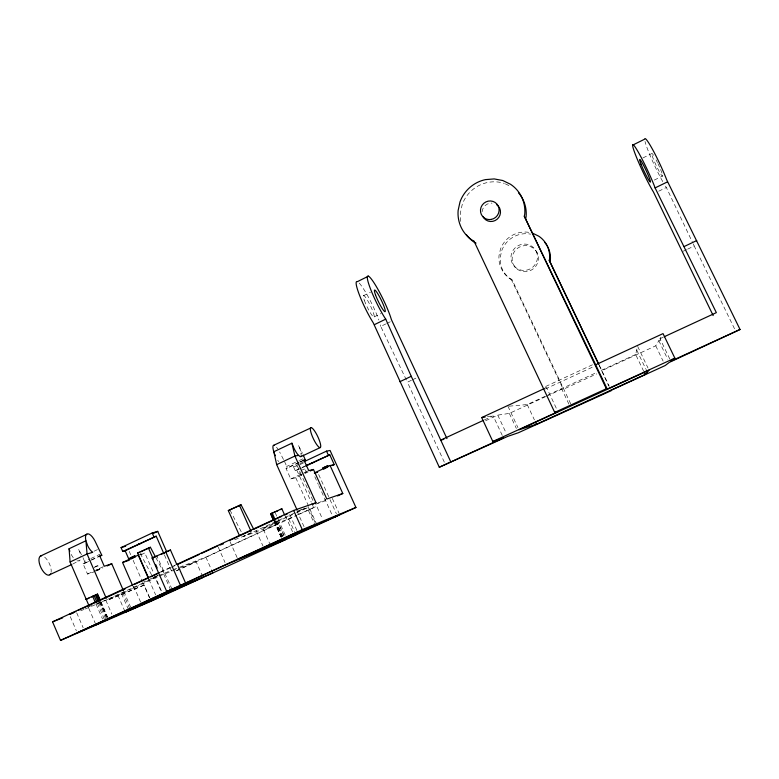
<?xml version="1.0" encoding="UTF-8"?>
<svg xmlns="http://www.w3.org/2000/svg" width="779" height="779" viewBox="0 0 779 779"><rect width="100%" height="100%" fill="white"/><g stroke="black" fill="none" stroke-linecap="round" stroke-linejoin="round"><path stroke-width="0.58" stroke-dasharray="3.9 2.92" d="M643.707 371.32L635.645 354.494L637.592 346.275L648.021 368.029M635.645 354.494L601.135 370.434L601.524 370.843L655.752 345.798L658.8 340.686L663.153 338.68M669.794 359.041L659.998 338.699L661.819 335.642M72.817 564.025L80.218 559.974M302.106 474.255C300.382 476.125 298.045 471.431 300.032 470.964M304.813 473.028C307.9 472.522 304.716 467.137 302.671 470.049M300.743 474.732L301.522 474.275M96.45 570.423C102.555 569.712 98.544 562.808 94.444 567.472M363.404 295.728L370.463 292.252M642.879 157.942L652.004 153.444M374.163 316.917L381.213 313.47M654.272 180.085L662.364 176.132M406.356 380.006L380.746 326.401L385.741 323.976M386.735 323.489L390.727 321.552M658.703 191.215L666.357 187.486L692.677 242.756M91.357 605.536L88.251 607.045L91.523 605.76M94.259 567.316L98.621 565.476M411.419 380.288L407.407 382.197L445.052 463.739M412.422 379.811L416.424 377.912M683.251 251.218L686.542 249.66M687.643 249.134L694.225 246.008L734.957 329.653M93.957 551.269L99.147 548.815M300.236 454.069L302.34 453.076L298.299 445.179A10.984 2.61 64.7 0 1 301.054 452.58L301.385 454.478M95.262 571.494L87.521 574.055L83.061 563.743L85.174 563.09L84.619 561.445L89.819 559.01M90.851 558.524L100.209 554.122M298.932 462.658L287.383 468.091L286.73 466.426L298.279 460.993M299.331 460.496L303.528 458.529M83.061 563.743L90.364 560.315M91.406 559.828L99.751 555.904M301.668 474.995L295.777 477.751L290.791 478.988L286.02 468.383L298.669 462.434M299.72 461.937L303.937 459.961M85.174 563.09L90.374 560.656M91.406 560.169L99.722 556.255M299.983 462.171L303.138 460.691M301.239 468.208L295.231 470.623L293.449 466.66L298.776 464.157M299.847 463.651L303.05 462.151M293.449 466.66L297.286 465.861L303.839 462.784M295.231 470.623L300.733 468.043M301.833 467.536L305.134 465.988M302.33 467.692L304.511 466.67M87.521 574.055L92.75 571.611M93.792 571.124L103.198 566.722M290.791 478.988L303.459 473.057M304.521 472.571L308.737 470.594M96.353 570.978L102.945 567.901M304.891 473.486L308.104 471.986M140.697 554.911L144.845 552.983L153.901 573.695M592.478 364.776L543.946 387.27L546.556 387.543L556.888 409.472M545.31 388.994L593.647 366.617M484.411 419.9L493.146 415.859L502.387 435.665M659.998 338.699L663.25 337.19M485.609 420.748L497.762 415.129L509.33 413.406L545.417 396.745M160.523 571.961L172.636 566.314M173.678 565.836L176.784 564.395M160.61 572.312L170.494 567.745M171.584 567.239L174.886 565.72M509.154 406.18L527.217 404.564L596.772 372.45M546.507 396.238L561.825 389.169L563.246 389.315L596.675 373.891M157.942 575.652L143.755 581.777M241.354 537.15L251.539 532.447M301.59 509.398L297.627 511.228L300.314 510.284M140.201 553.382L153.278 578.106L157.592 576.119M158.663 575.623L171.955 570.101M95.885 604.046L105.798 600.161L155.04 577.434L161.662 592.556M283.916 535.222L278.678 523.527L243.642 536.4L300.11 510.479M305.134 508.151L301.21 509.972L307.257 507.84L315.057 525.163M85.154 609.003L121.485 593.569L158.283 576.587M159.364 576.08L179.326 568.057M270.586 545.524L262.893 528.318L295.348 513.332M296.439 512.835L306.176 508.346M144.173 585.087L107.668 600.132L144.173 585.087L149.714 597.795M317.774 503.185L325.817 499.475M176.531 570.617L196.084 561.601L202.569 576.324M173.094 569.673L205.86 557.102L278.678 523.527M262.893 528.318L288.736 518.892L296.312 515.396M297.393 514.9L315.738 506.662L294.89 516.273M176.405 570.89L293.8 516.779M96.245 570.247L100.033 568.709M302.651 469.737L304.667 468.987M304.803 472.765L306.157 472.288M80.656 610.775L84.025 609.441M153.278 578.106L155.04 577.434M180.446 567.628L196.084 561.601M154.495 576.801L157.864 575.506M300.061 471.188L299.35 471.431M234.674 539.691L240.341 537.617M325.69 500.654L315.768 504.11L322.574 519.194M138.273 555.125L144.845 552.983M79.409 560.929L76.897 560.88M286.02 468.383L287.383 468.091M487.42 416.716L493.146 415.859M560.792 389.062L561.825 389.169L568.982 404.32M505.357 183.883L510.235 186.239M570.725 403.863L512.222 280.07L509.661 278.191A25.61 24.986 -37.3 0 1 499.008 255.648L500.43 249.212A25.61 24.986 -37.3 0 1 529.701 232.483M512.222 280.07L510.839 279.388A25.347 24.743 -37 0 1 500.293 257.07L501.705 250.702A25.347 24.743 -37 0 1 530.674 234.148M504.802 273.857L506.029 275.094M514.043 265.941L515.182 267.265M665.451 186.171L666.357 187.486M536.234 251.393A13.379 13.058 -37.3 0 1 523.069 270.401A13.379 13.058 -37.3 0 1 513.342 249.952A13.379 13.058 -37.3 0 1 536.234 251.393L537.15 252.863A13.243 12.931 -37 0 1 524.111 271.686A13.243 12.931 -37 0 1 514.491 251.442A13.243 12.931 -37 0 1 537.15 252.863M81.532 554.765L78.494 549.117A10.575 4.44 65 0 1 80.685 556.459M155.858 557.618L164.048 573.14M229.99 510.089L241.461 532.193M283.498 459.513L280.469 453.612A10.955 2.765 64.8 0 0 279.612 451.937M658.8 340.686L667.691 359.148M655.752 345.798L663.124 361.135M636.706 350.014L645.801 368.983M693.193 243.846L694.225 246.008M599.382 365.497L609.256 386.238M598.934 364.806L608.769 386.063M511.053 278.882L563.246 389.315M527.217 404.564L534.404 419.881M507.957 406.287L517.967 427.671M509.33 413.406L516.36 428.45M497.762 415.129L506.204 433.202M332.302 498.346L339.196 513.565M318.65 474.508L329.488 498.463M329.984 499.553L336.382 513.712M314.823 476.719L318.319 484.45M318.815 485.551L332.292 515.377M297.286 465.861L313.246 501.15M296.867 470.253L311.181 501.997M311.668 503.078L313.625 507.421M295.777 477.751L316.81 524.433M308.075 506.798L315.047 522.251M284.51 461.48L286.73 466.426M296.867 510.712L304.122 526.857M289.749 514.471L297.159 530.986M288.736 518.892L294.472 531.668M285.426 515.912L292.514 531.726M275.377 513.118L276.72 516.117M278.064 519.116L285.338 535.348M277.032 520.45L283.955 535.913M275.854 520.956L282.777 536.439M275.805 521.18L282.641 536.449M274.929 521.346L281.862 536.838M274.636 520.927L281.784 536.906M274.335 521.57L281.277 537.082M274.257 521.531L281.209 537.072M274.101 521.638L281.053 537.169M256.155 530.762L263.01 546.108M230 541.58L237.371 558.192M218.188 547.043L225.043 562.516M205.86 557.102L211.44 569.731M164.437 554.969L172.188 572.623M172.091 589.275L156.998 556.274M163.697 574.084L170.669 589.995M154.378 574.785L162.013 592.225M148.896 579.44L155.654 594.913M129.256 551.405L130.706 554.736M133.121 560.276L142.314 581.319M142.8 582.429L149.568 597.941M133.637 586.081L141.252 603.55M132.956 586.353L134.377 589.606M123.812 591.514L130.57 607.045M122.692 592.449L129.801 608.798M121.485 593.569L128.36 609.382M117.95 595.38L124.328 610.054M105.798 600.161L111.845 614.105M82.954 557.608L84.619 561.445M100.91 601.68L107.96 617.874M100.637 601.875L107.171 616.958M100.481 601.836L107.035 616.968M99.654 601.515L106.499 617.328M99.702 602.157L106.265 617.299M98.641 602.605L105.671 618.857M97.346 603.17L104.386 619.432M96.08 604.153L102.516 619.032M88.728 608.156L95.437 623.697M76.722 612.82L83.168 627.777M70.285 616.637L76.332 630.698M380.415 324.882L380.746 326.401M44.646 557.121A10.517 4.674 65 0 1 51.112 572.37M73.265 557.647A10.575 4.44 65 0 1 70.918 553.84M278.648 461.655A10.955 2.765 64.8 0 1 277.723 460.214M276.448 447.175A10.955 2.765 64.8 0 1 277.791 448.947M662.539 175.071A12.552 1.188 64.8 0 1 655.499 163.97A12.552 1.188 64.8 0 1 653.532 155.333M656.054 159.802A12.552 1.188 64.8 0 1 657.486 162.636M657.963 163.629A12.552 1.188 64.8 0 1 660.183 168.556M660.573 169.491A12.552 1.188 64.8 0 1 662.072 173.444M662.773 181.634A28.891 2.736 64.8 0 1 645.012 141.437M482.084 211.781A9.367 9.085 -44.3 0 1 492.065 203.085M460.759 221.44A33.478 32.465 -44 0 1 460.389 212.901L462.229 204.497A33.478 32.465 -44 0 1 504.383 183.416M359.187 283.069A27.538 3.953 64 0 1 378.867 320.062M364.348 300.353A11.967 1.714 64 0 0 373.764 317.102A11.967 1.714 64 0 0 368.214 301.561A11.967 1.714 64 0 0 364.348 300.353"/><path stroke-width="1.17" d="M524.296 216.241L595.692 364.786L663.036 333.607L674.828 358.087L607.24 389.062L606.354 388.731L524.296 216.241L524.744 214.196A33.935 32.903 -44.3 0 0 510.508 184.263L502.728 180.504L494.188 178.927L485.463 179.618A33.935 32.903 -44.3 0 0 460.009 201.897L458.14 210.418A33.935 32.903 -44.3 0 0 472.142 240.146L473.973 241.052L554.726 412.403L557.93 411.663L492.834 441.489L481.704 417.573L544.355 388.565M525.669 218.675L526.117 216.659A33.478 32.465 -44 0 0 518.454 192.734M598.408 363.705L549.234 260.41L549.584 258.862A25.61 24.986 -37.3 0 0 538.795 236.203L532.894 233.32M598.866 364.406L550.023 261.802L550.364 260.274A25.347 24.743 -37 0 0 544.54 242.133M297.13 510.118L276.672 464.625L273.828 451.752L291.911 443.183L294.043 448.373A10.984 2.61 64.7 0 0 298.084 454.917L300.275 456.728L301.366 455.861M645.216 374.475L649.063 370.2L518.97 429.813L536.468 424.263L645.216 374.475L644.204 372.372M273.604 520.528L270.625 513.877L271.296 513.468L281.842 508.784L284.549 514.812M281.842 508.784L280.294 509.632M674.828 358.087L670.826 361.183L740.05 329.478L666.668 179.725A28.891 2.736 64.8 0 0 653.016 150.269A28.891 2.736 64.8 0 0 644.7 139.159L632.597 145.157M740.05 329.478L669.258 362.41L665.227 365.517L610.843 390.415L611.34 390.61L518.376 432.744L507.694 436.396L439.288 467.234L373.238 322.808A27.538 3.953 64 0 1 359.47 295.105A27.538 3.953 64 0 1 357.395 281.638L368.438 276.156M96.703 594.679C102.497 591.631 77.121 603.219 88.972 598.184M130.901 559.001L131.914 558.514M374.465 324.619L385.722 319.137L411.244 376.296L450.827 461.947M664.331 336.694L716.349 312.632L655.1 187.905L667.447 181.887M399.841 381.72L411.244 376.296M684.196 246.515L696.718 240.565M71.717 564.551L48.571 575.214A10.517 4.674 65 0 1 41.073 567.94L40.002 565.398A10.517 4.674 65 0 1 40.45 556.05L87.9 533.8A10.604 4.304 64.9 0 1 95.106 541.269L101.806 555.281L99.722 556.255M274.451 453.456L273.828 451.752A10.955 2.765 64.8 0 1 273.429 445.413L311.434 427.652A11.023 2.444 64.7 0 1 318.134 437.389A11.023 2.444 64.7 0 1 320.373 447.506L300.986 456.63M89.166 606.13L70.1 561.99L69.078 548.747L85.914 540.772A10.604 4.304 64.9 0 1 86.781 534.053M70.1 561.99L87.073 553.986L92.75 552.321L92.185 551.941A10.604 4.304 64.9 0 1 87.764 545.875L85.914 540.772L87.073 553.986L106.256 598.233M276.672 464.625L294.92 456.027L298.532 455.374M303.138 460.691L305.232 459.698L303.235 455.063M163.95 553.869L156.199 536.186L125.166 550.734L122.761 551.474L121.066 547.608L152.217 532.982L157.728 531.366L166.521 551.386M304.112 461.645L326.518 451.129L330.072 450.476L355.945 507.47L151.019 601.261L60.519 640.387L52.563 621.846L159.422 572.468M153.473 533.372L157.728 531.366M122.761 551.474L156.199 536.186M306.235 465.472L329.809 454.819L334.24 464.586L332.175 465.56M305.611 466.163L329.809 454.819M107.151 565.934L111.757 563.782L123.335 590.404M310.256 470.983L313.47 469.474L326.82 499.018L342.799 493.506L330.121 465.56L314.375 472.911M148.292 577.434L137.591 552.963L150.396 547.277L155.313 556.586M239.377 535.455L228.305 510.576L239.465 505.357L241.11 504.889L253.662 529.165M140.707 551.805L150.396 547.277M241.11 504.889L228.305 510.576M132.479 585.263L122.546 562.467L138.273 555.125L148.409 578.33M60.519 640.387L172.091 589.275L166.764 591.553L152.051 557.959L170.465 550.013L176.784 564.395L293.654 510.449L316.001 502.737L294.92 456.027L291.911 443.183M161.146 554.346L170.465 550.013M483.321 420.407L440.729 440.096L443.845 439.356M69.35 614.465L75.904 611.447M78.085 610.434L125.039 588.992M134.261 584.484L148.536 577.891M150.727 576.869L158.41 573.325M178.177 564.191L199.035 554.56M201.225 553.538L217.701 545.933M229.513 540.48L251.257 530.431M253.428 529.428L281.696 516.37M312.885 504.179L316.001 502.737M337.55 495.931L342.799 493.506M325.895 467.965L323.655 469.182M277.821 510.81L270.625 513.877M94.493 595.731L91.669 597.016M554.726 412.403L606.354 388.731M166.764 591.553L302.281 529.642L355.945 507.47M439.288 467.234L503.419 437.866L492.834 441.489M128.817 610.434L203.037 577.375M131.534 609.266L125.234 612.148L163.444 595.487M132.537 558.222L133.822 557.657M132.079 557.248C141.564 552.866 124.786 560.111 131.447 557.521M326.547 467.682L327.667 467.205M285.825 539.477L226.017 564.726L141.252 603.55L212.833 572.886L211.898 570.783M295.913 534.861L270.586 545.524L339.683 514.656L333.295 517.577L337.365 515.883M134.387 557.423L135.176 557.121M70.334 614.086L73.304 612.917M52.563 621.846L62.68 617.854M219.96 545.105L223.359 543.859M284.958 514.861L287.1 514.121M152.051 557.959L156.998 556.274M122.546 562.467L129.314 560.228L125.166 550.734M111.757 563.782L104.24 566.236L99.751 555.904L101.806 555.281M137.591 552.963L139.636 552.301M138.292 544.19L140.678 543.46M121.066 547.608L125.682 546.215M314.404 473.135L317.666 472.327M40.45 556.05L41.647 555.758M313.47 469.474L308.737 470.594L303.937 459.961L305.232 459.698M330.121 465.56L334.24 464.586M311.736 462.892L313.255 462.58M481.704 417.573L485.132 417.057M320.373 447.506L319.702 447.584A11.023 2.444 64.7 0 1 313.567 439.142L312.379 436.503A11.023 2.444 64.7 0 1 310.753 427.69M273.429 445.413L274.189 445.345M476.018 243.136L474.207 242.24A33.478 32.465 -44 0 1 466.407 234.732M385.722 319.137L384.505 317.306A27.586 3.71 64.1 0 1 368.204 282.232A27.586 3.71 64.1 0 1 375.069 284.471A27.586 3.71 64.1 0 1 391.379 319.556L446.961 438.616M549.234 260.41L550.023 261.802M713.165 315.563L653.454 192.014A28.833 2.444 64.8 0 1 635.83 155.634A28.833 2.444 64.8 0 1 636.677 149.393A28.833 2.444 64.8 0 1 654.302 185.753L655.1 187.905M646.307 370.035L647.32 372.138M595.692 364.786L607.24 389.062M535.436 422.072L536.468 424.263M326.518 451.129L328.329 455.111M293.654 510.449L302.281 529.642M272.153 513.04L275.318 520.09M271.296 513.468L274.159 519.856M272.845 518.249L270.858 513.819L273.76 520.421M274.763 454.303L275.396 455.734M239.465 505.357L251.052 531.356M177.31 564.2L185.606 583.091M165.645 551.639L180.426 585.292M152.217 532.982L153.921 536.867M148.4 547.91L153.288 559.049M155.722 564.619L157.183 567.959M97.638 594.124L100.491 600.619M97.842 595.419L99.702 599.723M97.2 594.27L100.014 600.755M96.43 594.581L99.235 601.067M95.359 595.029L98.173 601.524M94.064 595.584L96.878 602.089M92.643 596.208L95.194 602.109M69.078 548.747L69.828 551.289M50.625 573.909A10.517 4.674 65 0 1 49.759 574.883M496.564 204.575A9.367 9.085 -44.3 0 1 497.206 219.172A9.367 9.085 -44.3 0 1 482.912 216.445M322.876 467.955L327.823 465.754L322.876 467.955M282.212 539.302L316.04 524.462L263.984 548.299L237.868 559.293L297.656 532.096L282.212 539.302M108.427 618.954L95.914 624.807L162.607 594.718L129.801 608.798L77.267 632.86L108.427 618.954M641.059 164.262A12.532 1.061 64.8 0 0 650.222 182.062A12.532 1.061 64.8 0 0 643.863 165.946A12.532 1.061 64.8 0 0 641.059 164.262M491.422 219.396A9.475 9.182 -44.6 0 0 496.934 204.049A9.475 9.182 -44.6 0 0 481.023 207.36A9.475 9.182 -44.6 0 0 491.422 219.396M375.507 294.861A11.987 1.607 64.1 0 0 384.865 311.678A11.987 1.607 64.1 0 0 379.217 296.156A11.987 1.607 64.1 0 0 375.507 294.861"/></g></svg>
